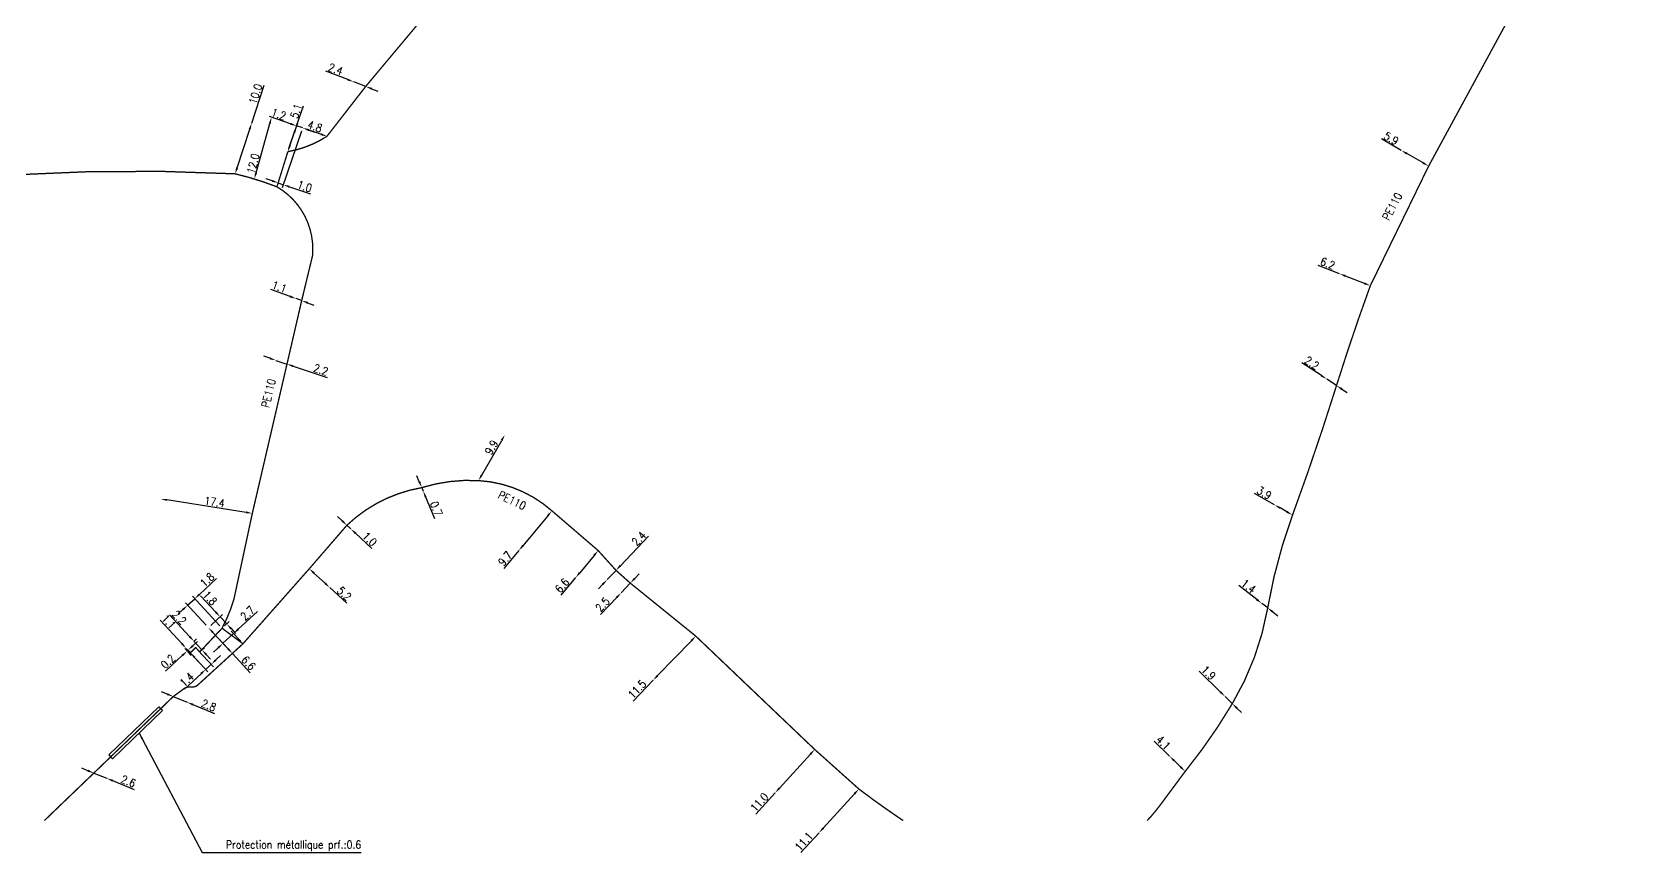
# Model space of a CAD drawing. Header units: millimetres. Extents: x 183244 to 183855, y 152994 to 153304.
# Drawn here: x 183550.5 to 183851.7, y 152994 to 153147.8 of the extents above; entities that cross this region are included whole.
import ezdxf
from ezdxf.enums import TextEntityAlignment as Align

# ---------------------------------------------------------------- set-up
doc = ezdxf.new("R2010")
doc.units = ezdxf.units.MM
doc.header["$PDMODE"] = 34
doc.linetypes.add('L_100_PE', pattern=[14, 10, -1.5, 1, -1.5])
doc.layers.get('0').update_dxf_attribs({"linetype": 'CONTINUOUS'})
doc.layers.get('DEFPOINTS').update_dxf_attribs({"linetype": 'CONTINUOUS'})
for name, color, linetype in [('L_140', 3, 'CONTINUOUS'), ('L_340', 7, 'CONTINUOUS'), ('L_420', 7, 'CONTINUOUS')]:
    doc.layers.add(name, color=color, linetype=linetype)
doc.styles.add('G_ROMANS', font='ROMANS.SHX', dxfattribs={"width": 0.75})
doc.styles.get("Standard").update_dxf_attribs({"font": 'romans.shx', "width": 0.85})
doc.dimstyles.get("Standard").update_dxf_attribs({"dimtxt": 1.5, "dimasz": 1.2, "dimexe": 0.625, "dimexo": 0.625, "dimgap": 0.25, "dimtad": 1, "dimdec": 1, "dimzin": 0, "dimdsep": 46, "dimtxsty": 'Standard', "dimcen": -0.5, "dimadec": 0, "dimazin": 0, "dimtfac": 1, "dimtdec": 1, "dimtmove": 0, "dimatfit": 3, "dimfxl": 1, "dimtolj": 1, "dimtzin": 0, "dimarcsym": 0})

# ---------------------------------------------------------------- blocks, each defined once
blk = doc.blocks.new('L_340_07')
at = {"color": 0, "linetype": 'Continuous', "const_width": 0.25, "flags": 128}
blk.add_lwpolyline([(0, 0), (1.25, 0)], dxfattribs=at)
at = {"color": 0, "linetype": 'Continuous', "flags": 128}
blk.add_lwpolyline([(1.25, -0.5), (1.25, 0.5)], dxfattribs=at)
at = {"color": 0, "linetype": 'Continuous', "style": 'G_ROMANS', "width": 0.75, "flags": 3}
for tag, p in [('DEF_LEG', (0.72, -3.47)), ('DEF_COUP', (0.72, -5.97)), ('DEF_TYPE', (0.72, -8.47))]:
    blk.add_attdef(tag, text='', height=1.2, dxfattribs=at).set_placement(p, align=Align.MIDDLE)
blk = doc.blocks.new('*D29')
at = {"layer": 'DEFPOINTS', "color": 0, "linetype": 'Continuous'}
for p in [(183591.66, 153130.74), (183591.66, 153130.74), (183588.56, 153121.23)]:
    blk.add_point(p, dxfattribs=at)
at = {"layer": 'L_140', "color": 0, "linetype": 'Continuous', "lineweight": -2}
for p, q in [((183591.66, 153130.74), (183593.99, 153137.87)), ((183588.93, 153122.37), (183591.29, 153129.6))]:
    blk.add_line(p, q, dxfattribs=at)
at = {"layer": 'L_140', "color": 0, "linetype": 'Continuous'}
for points in [[(183591.1, 153129.66), (183591.48, 153129.54), (183591.66, 153130.74)], [(183588.74, 153122.44), (183589.12, 153122.31), (183588.56, 153121.23)]]:
    blk.add_solid(points, dxfattribs=at)
at = {"layer": 'L_140', "color": 0, "linetype": 'Continuous', "insert": (183592.39, 153136.19), "char_height": 1.5, "attachment_point": 5, "rotation": 71.9306}
blk.add_mtext('\\A1;10.0', dxfattribs=at)
blk = doc.blocks.new('*D30')
at = {"layer": 'DEFPOINTS', "color": 0, "linetype": 'Continuous'}
for p in [(183595.38, 153131.82), (183595.38, 153131.82), (183592.16, 153120.26)]:
    blk.add_point(p, dxfattribs=at)
at = {"layer": 'L_140', "color": 0, "linetype": 'Continuous', "lineweight": -2}
blk.add_line((183592.48, 153121.42), (183595.06, 153130.66), dxfattribs=at)
at = {"layer": 'L_140', "color": 0, "linetype": 'Continuous'}
for points in [[(183594.86, 153130.72), (183595.25, 153130.61), (183595.38, 153131.82)], [(183592.29, 153121.47), (183592.67, 153121.36), (183592.16, 153120.26)]]:
    blk.add_solid(points, dxfattribs=at)
at = {"layer": 'L_140', "color": 0, "linetype": 'Continuous', "insert": (183591.93, 153123.15), "char_height": 1.5, "attachment_point": 5, "rotation": 74.4414}
blk.add_mtext('\\A1;12.0', dxfattribs=at)
blk = doc.blocks.new('*D31')
at = {"layer": 'DEFPOINTS', "color": 0, "linetype": 'Continuous'}
for p in [(183601.23, 153129.82), (183601.23, 153129.82), (183598.44, 153125.38)]:
    blk.add_point(p, dxfattribs=at)
at = {"layer": 'L_140', "color": 0, "linetype": 'Continuous', "lineweight": -2}
for p, q in [((183598.96, 153130.6), (183594.99, 153131.95)), ((183598.64, 153125.97), (183600.29, 153130.8)), ((183601.43, 153130.41), (183601.43, 153130.41)), ((183601.23, 153129.82), (183600.09, 153130.21)), ((183602.36, 153129.43), (183603.5, 153129.04))]:
    blk.add_line(p, q, dxfattribs=at)
at = {"layer": 'L_140', "color": 0, "linetype": 'Continuous'}
for points in [[(183599.02, 153130.78), (183598.89, 153130.41), (183600.09, 153130.21)], [(183602.43, 153129.62), (183602.3, 153129.24), (183601.23, 153129.82)]]:
    blk.add_solid(points, dxfattribs=at)
at = {"layer": 'L_140', "color": 0, "linetype": 'Continuous', "insert": (183596.73, 153132.41), "char_height": 1.5, "attachment_point": 5, "rotation": 341.1047}
blk.add_mtext('\\A1;1.2', dxfattribs=at)
blk = doc.blocks.new('*D32')
at = {"layer": 'DEFPOINTS', "color": 0, "linetype": 'Continuous'}
for p in [(183600.09, 153130.21), (183600.09, 153130.21), (183598.44, 153125.38)]:
    blk.add_point(p, dxfattribs=at)
at = {"layer": 'L_140', "color": 0, "linetype": 'Continuous', "lineweight": -2}
for p, q in [((183600.09, 153130.21), (183601.39, 153134)), ((183598.83, 153126.52), (183599.7, 153129.07))]:
    blk.add_line(p, q, dxfattribs=at)
at = {"layer": 'L_140', "color": 0, "linetype": 'Continuous'}
for points in [[(183599.51, 153129.14), (183599.89, 153129.01), (183600.09, 153130.21)], [(183598.64, 153126.58), (183599.02, 153126.45), (183598.44, 153125.38)]]:
    blk.add_solid(points, dxfattribs=at)
at = {"layer": 'L_140', "color": 0, "linetype": 'Continuous', "insert": (183599.99, 153132.99), "char_height": 1.5, "attachment_point": 5, "rotation": 71.1047}
blk.add_mtext('\\A1;5.1', dxfattribs=at)
blk = doc.blocks.new('*D33')
at = {"layer": 'DEFPOINTS', "color": 0, "linetype": 'Continuous'}
for p in [(183601.23, 153129.82), (183596.39, 153118.79), (183597.59, 153119.19)]:
    blk.add_point(p, dxfattribs=at)
at = {"layer": 'L_140', "color": 0, "linetype": 'Continuous', "lineweight": -2}
for p, q in [((183601.02, 153129.23), (183597.39, 153118.6)), ((183595.51, 153119.91), (183594.37, 153120.29)), ((183596.6, 153119.38), (183596.84, 153120.11)), ((183596.64, 153119.52), (183597.59, 153119.19)), ((183598.73, 153118.8), (183602.69, 153117.45))]:
    blk.add_line(p, q, dxfattribs=at)
at = {"layer": 'L_140', "color": 0, "linetype": 'Continuous'}
for points in [[(183595.57, 153120.09), (183595.44, 153119.72), (183596.64, 153119.52)], [(183598.79, 153118.99), (183598.66, 153118.61), (183597.59, 153119.19)]]:
    blk.add_solid(points, dxfattribs=at)
at = {"layer": 'L_140', "color": 0, "linetype": 'Continuous', "insert": (183601.6, 153118.88), "char_height": 1.5, "attachment_point": 5, "rotation": 341.1047}
blk.add_mtext('\\A1;1.0', dxfattribs=at)
blk = doc.blocks.new('*D34')
at = {"layer": 'DEFPOINTS', "color": 0, "linetype": 'Continuous'}
for p in [(183601.23, 153129.82), (183601.23, 153129.82), (183605.77, 153128.26)]:
    blk.add_point(p, dxfattribs=at)
at = {"layer": 'L_140', "color": 0, "linetype": 'Continuous', "lineweight": -2}
for p, q in [((183601.43, 153130.41), (183601.43, 153130.41)), ((183604.63, 153128.65), (183602.36, 153129.43)), ((183605.97, 153128.86), (183605.97, 153128.86))]:
    blk.add_line(p, q, dxfattribs=at)
at = {"layer": 'L_140', "color": 0, "linetype": 'Continuous'}
for points in [[(183602.43, 153129.62), (183602.3, 153129.24), (183601.23, 153129.82)], [(183604.7, 153128.84), (183604.57, 153128.46), (183605.77, 153128.26)]]:
    blk.add_solid(points, dxfattribs=at)
at = {"layer": 'L_140', "color": 0, "linetype": 'Continuous', "insert": (183603.5, 153130.1), "char_height": 1.5, "attachment_point": 5, "rotation": 341.1047}
blk.add_mtext('\\A1;4.8', dxfattribs=at)
blk = doc.blocks.new('*D35')
at = {"layer": 'DEFPOINTS', "color": 0, "linetype": 'Continuous'}
for p in [(183610.79, 153138.46), (183610.79, 153138.46), (183613.03, 153137.6)]:
    blk.add_point(p, dxfattribs=at)
at = {"layer": 'L_140', "color": 0, "linetype": 'Continuous', "lineweight": -2}
for p, q in [((183609.67, 153138.89), (183605.53, 153140.47)), ((183613.03, 153137.6), (183610.79, 153138.46)), ((183614.15, 153137.18), (183615.28, 153136.75))]:
    blk.add_line(p, q, dxfattribs=at)
at = {"layer": 'L_140', "color": 0, "linetype": 'Continuous'}
for points in [[(183609.74, 153139.07), (183609.6, 153138.7), (183610.79, 153138.46)], [(183614.23, 153137.36), (183614.08, 153136.99), (183613.03, 153137.6)]]:
    blk.add_solid(points, dxfattribs=at)
at = {"layer": 'L_140', "color": 0, "linetype": 'Continuous', "insert": (183607.39, 153140.83), "char_height": 1.5, "attachment_point": 5, "rotation": 339.1263}
blk.add_mtext('\\A1;2.4', dxfattribs=at)
blk = doc.blocks.new('*D77')
at = {"layer": 'DEFPOINTS', "color": 0, "linetype": 'Continuous'}
for p in [(183807.15, 153125.61), (183807.15, 153125.61), (183812.27, 153122.68)]:
    blk.add_point(p, dxfattribs=at)
at = {"layer": 'L_140', "color": 0, "linetype": 'Continuous', "lineweight": -2}
for p, q in [((183807.15, 153125.61), (183803.41, 153127.76)), ((183811.23, 153123.28), (183808.19, 153125.02))]:
    blk.add_line(p, q, dxfattribs=at)
at = {"layer": 'L_140', "color": 0, "linetype": 'Continuous'}
for points in [[(183808.29, 153125.19), (183808.09, 153124.84), (183807.15, 153125.61)], [(183811.33, 153123.45), (183811.13, 153123.1), (183812.27, 153122.68)]]:
    blk.add_solid(points, dxfattribs=at)
at = {"layer": 'L_140', "color": 0, "linetype": 'Continuous', "insert": (183805.25, 153127.85), "char_height": 1.5, "attachment_point": 5, "rotation": 330.1982}
blk.add_mtext('\\A1;5.9', dxfattribs=at)
blk = doc.blocks.new('*D78')
at = {"layer": 'DEFPOINTS', "color": 0, "linetype": 'Continuous'}
for p in [(183795.56, 153102.51), (183795.56, 153102.51), (183801.34, 153100.26)]:
    blk.add_point(p, dxfattribs=at)
at = {"layer": 'L_140', "color": 0, "linetype": 'Continuous', "lineweight": -2}
for p, q in [((183795.56, 153102.51), (183791.54, 153104.07)), ((183800.22, 153100.7), (183796.68, 153102.07))]:
    blk.add_line(p, q, dxfattribs=at)
at = {"layer": 'L_140', "color": 0, "linetype": 'Continuous'}
for points in [[(183796.75, 153102.26), (183796.6, 153101.89), (183795.56, 153102.51)], [(183800.29, 153100.88), (183800.15, 153100.51), (183801.34, 153100.26)]]:
    blk.add_solid(points, dxfattribs=at)
at = {"layer": 'L_140', "color": 0, "linetype": 'Continuous', "insert": (183793.35, 153104.44), "char_height": 1.5, "attachment_point": 5, "rotation": 338.785}
blk.add_mtext('\\A1;6.2', dxfattribs=at)
blk = doc.blocks.new('*D79')
at = {"layer": 'DEFPOINTS', "color": 0, "linetype": 'Continuous'}
for p in [(183793.16, 153082.75), (183793.16, 153082.75), (183795, 153081.54)]:
    blk.add_point(p, dxfattribs=at)
at = {"layer": 'L_140', "color": 0, "linetype": 'Continuous', "lineweight": -2}
for p, q in [((183792.16, 153083.41), (183788.51, 153085.81)), ((183795, 153081.54), (183793.16, 153082.75)), ((183796, 153080.88), (183797, 153080.22))]:
    blk.add_line(p, q, dxfattribs=at)
at = {"layer": 'L_140', "color": 0, "linetype": 'Continuous'}
for points in [[(183792.27, 153083.57), (183792.05, 153083.24), (183793.16, 153082.75)], [(183796.11, 153081.05), (183795.89, 153080.71), (183795, 153081.54)]]:
    blk.add_solid(points, dxfattribs=at)
at = {"layer": 'L_140', "color": 0, "linetype": 'Continuous', "insert": (183790.38, 153085.77), "char_height": 1.5, "attachment_point": 5, "rotation": 326.6447}
blk.add_mtext('\\A1;2.2', dxfattribs=at)
blk = doc.blocks.new('*D80')
at = {"layer": 'DEFPOINTS', "color": 0, "linetype": 'Continuous'}
for p in [(183783.36, 153059.19), (183783.36, 153059.19), (183786.76, 153057.28)]:
    blk.add_point(p, dxfattribs=at)
at = {"layer": 'L_140', "color": 0, "linetype": 'Continuous', "lineweight": -2}
for p, q in [((183783.36, 153059.19), (183779.61, 153061.31)), ((183785.71, 153057.87), (183784.41, 153058.6))]:
    blk.add_line(p, q, dxfattribs=at)
at = {"layer": 'L_140', "color": 0, "linetype": 'Continuous'}
for points in [[(183784.5, 153058.78), (183784.31, 153058.43), (183783.36, 153059.19)], [(183785.81, 153058.04), (183785.61, 153057.69), (183786.76, 153057.28)]]:
    blk.add_solid(points, dxfattribs=at)
at = {"layer": 'L_140', "color": 0, "linetype": 'Continuous', "insert": (183781.45, 153061.42), "char_height": 1.5, "attachment_point": 5, "rotation": 330.5675}
blk.add_mtext('\\A1;3.9', dxfattribs=at)
blk = doc.blocks.new('*D81')
at = {"layer": 'DEFPOINTS', "color": 0, "linetype": 'Continuous'}
for p in [(183780.99, 153040.72), (183780.99, 153040.72), (183782.1, 153039.86)]:
    blk.add_point(p, dxfattribs=at)
at = {"layer": 'L_140', "color": 0, "linetype": 'Continuous', "lineweight": -2}
for p, q in [((183780.04, 153041.46), (183776.69, 153044.07)), ((183782.1, 153039.86), (183780.99, 153040.72)), ((183781.38, 153041.22), (183781.38, 153041.22)), ((183782.48, 153040.36), (183782.48, 153040.36)), ((183783.04, 153039.13), (183783.99, 153038.39))]:
    blk.add_line(p, q, dxfattribs=at)
at = {"layer": 'L_140', "color": 0, "linetype": 'Continuous'}
for points in [[(183780.17, 153041.62), (183779.92, 153041.3), (183780.99, 153040.72)], [(183783.17, 153039.29), (183782.92, 153038.97), (183782.1, 153039.86)]]:
    blk.add_solid(points, dxfattribs=at)
at = {"layer": 'L_140', "color": 0, "linetype": 'Continuous', "insert": (183778.51, 153043.93), "char_height": 1.5, "attachment_point": 5, "rotation": 322.0955}
blk.add_mtext('\\A1;1.4', dxfattribs=at)
blk = doc.blocks.new('*D82')
at = {"layer": 'DEFPOINTS', "color": 0, "linetype": 'Continuous'}
for p in [(183774.12, 153023.26), (183774.12, 153023.26), (183775.47, 153021.93)]:
    blk.add_point(p, dxfattribs=at)
at = {"layer": 'L_140', "color": 0, "linetype": 'Continuous', "lineweight": -2}
for p, q in [((183773.26, 153024.1), (183769.26, 153028.01)), ((183775.47, 153021.93), (183774.12, 153023.26)), ((183776.33, 153021.09), (183777.19, 153020.25))]:
    blk.add_line(p, q, dxfattribs=at)
at = {"layer": 'L_140', "color": 0, "linetype": 'Continuous'}
for points in [[(183773.4, 153024.24), (183773.12, 153023.95), (183774.12, 153023.26)], [(183776.47, 153021.23), (183776.19, 153020.94), (183775.47, 153021.93)]]:
    blk.add_solid(points, dxfattribs=at)
at = {"layer": 'L_140', "color": 0, "linetype": 'Continuous', "insert": (183771.01, 153027.7), "char_height": 1.5, "attachment_point": 5, "rotation": 315.5876}
blk.add_mtext('\\A1;1.9', dxfattribs=at)
blk = doc.blocks.new('*D83')
at = {"layer": 'DEFPOINTS', "color": 0, "linetype": 'Continuous'}
for p in [(183763.7, 153012.09), (183763.7, 153012.09), (183766.63, 153009.22)]:
    blk.add_point(p, dxfattribs=at)
at = {"layer": 'L_140', "color": 0, "linetype": 'Continuous', "lineweight": -2}
for p, q in [((183763.7, 153012.09), (183760.84, 153014.89)), ((183765.77, 153010.06), (183764.56, 153011.25))]:
    blk.add_line(p, q, dxfattribs=at)
at = {"layer": 'L_140', "color": 0, "linetype": 'Continuous'}
for points in [[(183764.7, 153011.39), (183764.42, 153011.11), (183763.7, 153012.09)], [(183765.91, 153010.2), (183765.63, 153009.92), (183766.63, 153009.22)]]:
    blk.add_solid(points, dxfattribs=at)
at = {"layer": 'L_140', "color": 0, "linetype": 'Continuous', "insert": (183762.54, 153014.62), "char_height": 1.5, "attachment_point": 5, "rotation": 315.6109}
blk.add_mtext('\\A1;4.1', dxfattribs=at)
blk = doc.blocks.new('*D90')
at = {"layer": 'DEFPOINTS', "color": 0, "linetype": 'Continuous'}
for p in [(183562.07, 153008.91), (183564.48, 153007.94), (183564.48, 153007.94)]:
    blk.add_point(p, dxfattribs=at)
at = {"layer": 'L_140', "color": 0, "linetype": 'Continuous', "lineweight": -2}
for p, q in [((183560.96, 153009.36), (183559.84, 153009.81)), ((183562.07, 153008.91), (183564.48, 153007.94)), ((183565.59, 153007.49), (183569.65, 153005.86))]:
    blk.add_line(p, q, dxfattribs=at)
at = {"layer": 'L_140', "color": 0, "linetype": 'Continuous'}
for points in [[(183561.03, 153009.55), (183560.88, 153009.17), (183562.07, 153008.91)], [(183565.67, 153007.68), (183565.52, 153007.31), (183564.48, 153007.94)]]:
    blk.add_solid(points, dxfattribs=at)
at = {"layer": 'L_140', "color": 0, "linetype": 'Continuous', "insert": (183568.55, 153007.38), "char_height": 1.5, "attachment_point": 5, "rotation": 338.0424}
blk.add_mtext('\\A1;2.6', dxfattribs=at)
blk = doc.blocks.new('*D91')
at = {"layer": 'DEFPOINTS', "color": 0, "linetype": 'Continuous'}
for p in [(183576.96, 153023.25), (183579.55, 153022.19), (183579.55, 153022.19)]:
    blk.add_point(p, dxfattribs=at)
at = {"layer": 'L_140', "color": 0, "linetype": 'Continuous', "lineweight": -2}
for p, q in [((183575.85, 153023.71), (183574.74, 153024.16)), ((183576.96, 153023.25), (183579.55, 153022.19)), ((183580.66, 153021.74), (183584.71, 153020.08))]:
    blk.add_line(p, q, dxfattribs=at)
at = {"layer": 'L_140', "color": 0, "linetype": 'Continuous'}
for points in [[(183575.92, 153023.89), (183575.77, 153023.52), (183576.96, 153023.25)], [(183580.74, 153021.92), (183580.58, 153021.55), (183579.55, 153022.19)]]:
    blk.add_solid(points, dxfattribs=at)
at = {"layer": 'L_140', "color": 0, "linetype": 'Continuous', "insert": (183583.62, 153021.61), "char_height": 1.5, "attachment_point": 5, "rotation": 337.7417}
blk.add_mtext('\\A1;2.8', dxfattribs=at)
blk = doc.blocks.new('*D92')
at = {"layer": 'DEFPOINTS', "color": 0, "linetype": 'Continuous'}
for p in [(183579.39, 153032.29), (183579.72, 153031.93), (183580, 153031.34)]:
    blk.add_point(p, dxfattribs=at)
at = {"layer": 'L_340', "color": 0, "linetype": 'Continuous', "lineweight": -2}
for p, q in [((183578.7, 153030.98), (183575.49, 153028.01)), ((183579.57, 153031.8), (183579.15, 153032.25)), ((183579.72, 153031.93), (183579.58, 153031.8)), ((183579.82, 153031.83), (183580.15, 153031.47)), ((183580.6, 153032.75), (183581.48, 153033.56))]:
    blk.add_line(p, q, dxfattribs=at)
at = {"layer": 'L_340', "color": 0, "linetype": 'Continuous'}
for points in [[(183578.56, 153031.13), (183578.83, 153030.83), (183579.58, 153031.8)], [(183580.47, 153032.89), (183580.74, 153032.6), (183579.72, 153031.93)]]:
    blk.add_solid(points, dxfattribs=at)
at = {"layer": 'L_340', "color": 0, "linetype": 'Continuous', "insert": (183575.97, 153029.82), "char_height": 1.5, "attachment_point": 5, "rotation": 42.8347}
blk.add_mtext('\\A1;0.2', dxfattribs=at)
blk = doc.blocks.new('*D93')
at = {"layer": 'DEFPOINTS', "color": 0, "linetype": 'Continuous'}
for p in [(183579.39, 153032.29), (183579.39, 153032.29), (183579.68, 153031.05)]:
    blk.add_point(p, dxfattribs=at)
at = {"layer": 'L_340', "color": 0, "linetype": 'Continuous', "lineweight": -2}
for p, q in [((183578.58, 153033.17), (183574.49, 153037.58)), ((183580.14, 153031.48), (183579.39, 153032.29)), ((183580.14, 153031.48), (183580.6, 153031.9)), ((183580.96, 153030.6), (183581.77, 153029.72))]:
    blk.add_line(p, q, dxfattribs=at)
at = {"layer": 'L_340', "color": 0, "linetype": 'Continuous'}
for points in [[(183578.72, 153033.3), (183578.43, 153033.03), (183579.39, 153032.29)], [(183581.1, 153030.74), (183580.81, 153030.46), (183580.14, 153031.48)]]:
    blk.add_solid(points, dxfattribs=at)
at = {"layer": 'L_340', "color": 0, "linetype": 'Continuous', "insert": (183576.11, 153037.29), "char_height": 1.5, "attachment_point": 5, "rotation": 312.8347}
blk.add_mtext('\\A1;1.1', dxfattribs=at)
blk = doc.blocks.new('*D94')
at = {"layer": 'DEFPOINTS', "color": 0, "linetype": 'Continuous'}
for p in [(183579.39, 153032.29), (183581.17, 153032.43), (183583.05, 153028.35)]:
    blk.add_point(p, dxfattribs=at)
at = {"layer": 'L_140', "color": 0, "linetype": 'Continuous', "lineweight": -2}
for p, q in [((183579.82, 153031.83), (183583.47, 153027.89)), ((183581.59, 153031.97), (183584.5, 153028.84)), ((183584.95, 153030.11), (183585.83, 153030.93)), ((183584.07, 153029.3), (183583.05, 153028.35)), ((183582.17, 153027.53), (183579.05, 153024.64))]:
    blk.add_line(p, q, dxfattribs=at)
at = {"layer": 'L_140', "color": 0, "linetype": 'Continuous'}
for points in [[(183582.03, 153027.68), (183582.3, 153027.38), (183583.05, 153028.35)], [(183584.82, 153030.26), (183585.09, 153029.97), (183584.07, 153029.3)]]:
    blk.add_solid(points, dxfattribs=at)
at = {"layer": 'L_140', "color": 0, "linetype": 'Continuous', "insert": (183579.49, 153026.41), "char_height": 1.5, "attachment_point": 5, "rotation": 42.8347}
blk.add_mtext('\\A1;1.4', dxfattribs=at)
blk = doc.blocks.new('*D95')
at = {"layer": 'DEFPOINTS', "color": 0, "linetype": 'Continuous'}
for p in [(183580.42, 153033.24), (183580.84, 153033.62), (183581.92, 153031.62)]:
    blk.add_point(p, dxfattribs=at)
at = {"layer": 'L_140', "color": 0, "linetype": 'Continuous', "lineweight": -2}
for p, q in [((183580.02, 153034.5), (183576.28, 153038.54)), ((183580.88, 153033.66), (183581.29, 153034.05)), ((183582.33, 153032.01), (183580.84, 153033.62)), ((183582.37, 153032.05), (183582.79, 153032.43)), ((183583.15, 153031.13), (183583.96, 153030.25))]:
    blk.add_line(p, q, dxfattribs=at)
at = {"layer": 'L_140', "color": 0, "linetype": 'Continuous'}
for points in [[(183580.17, 153034.64), (183579.87, 153034.37), (183580.84, 153033.62)], [(183583.29, 153031.27), (183583, 153030.99), (183582.33, 153032.01)]]:
    blk.add_solid(points, dxfattribs=at)
at = {"layer": 'L_140', "color": 0, "linetype": 'Continuous', "insert": (183578.09, 153038.06), "char_height": 1.5, "attachment_point": 5, "rotation": 312.8347}
blk.add_mtext('\\A1;2.2', dxfattribs=at)
blk = doc.blocks.new('*D96')
at = {"layer": 'DEFPOINTS', "color": 0, "linetype": 'Continuous'}
for p in [(183583.57, 153036.16), (183583.57, 153036.16), (183588.05, 153031.32)]:
    blk.add_point(p, dxfattribs=at)
at = {"layer": 'L_140', "color": 0, "linetype": 'Continuous', "lineweight": -2}
for p, q in [((183584.38, 153035.28), (183587.24, 153032.2)), ((183588.05, 153031.32), (183591.4, 153027.71))]:
    blk.add_line(p, q, dxfattribs=at)
at = {"layer": 'L_140', "color": 0, "linetype": 'Continuous'}
for points in [[(183584.53, 153035.41), (183584.24, 153035.14), (183583.57, 153036.16)], [(183587.39, 153032.33), (183587.09, 153032.06), (183588.05, 153031.32)]]:
    blk.add_solid(points, dxfattribs=at)
at = {"layer": 'L_140', "color": 0, "linetype": 'Continuous', "insert": (183591.07, 153029.53), "char_height": 1.5, "attachment_point": 5, "rotation": 312.8343}
blk.add_mtext('\\A1;6.6', dxfattribs=at)
blk = doc.blocks.new('*D97')
at = {"layer": 'DEFPOINTS', "color": 0, "linetype": 'Continuous'}
for p in [(183579.66, 153040.37), (183583.57, 153036.16), (183586.11, 153036.06)]:
    blk.add_point(p, dxfattribs=at)
at = {"layer": 'L_140', "color": 0, "linetype": 'Continuous', "lineweight": -2}
for p, q in [((183581.86, 153042.41), (183585.08, 153045.39)), ((183583.14, 153036.61), (183579.24, 153040.83)), ((183579.66, 153040.37), (183580.98, 153041.59)), ((183585.69, 153036.52), (183580.56, 153042.05)), ((183578.78, 153039.55), (183577.9, 153038.74))]:
    blk.add_line(p, q, dxfattribs=at)
at = {"layer": 'L_140', "color": 0, "linetype": 'Continuous'}
for points in [[(183578.65, 153039.7), (183578.92, 153039.41), (183579.66, 153040.37)], [(183581.73, 153042.55), (183582, 153042.26), (183580.98, 153041.59)]]:
    blk.add_solid(points, dxfattribs=at)
at = {"layer": 'L_140', "color": 0, "linetype": 'Continuous', "insert": (183583.3, 153045.11), "char_height": 1.5, "attachment_point": 5, "rotation": 42.8347}
blk.add_mtext('\\A1;1.8', dxfattribs=at)
blk = doc.blocks.new('*D98')
at = {"layer": 'DEFPOINTS', "color": 0, "linetype": 'Continuous'}
for p in [(183585.76, 153038.18), (183583.57, 153036.16), (183586.11, 153036.06)]:
    blk.add_point(p, dxfattribs=at)
at = {"layer": 'L_140', "color": 0, "linetype": 'Continuous', "lineweight": -2}
for p, q in [((183584.94, 153039.06), (183582.09, 153042.14)), ((183584.03, 153036.58), (183586.21, 153038.61)), ((183586.98, 153036.86), (183585.76, 153038.18)), ((183586.57, 153036.49), (183587.44, 153037.29)), ((183587.8, 153035.98), (183588.61, 153035.1))]:
    blk.add_line(p, q, dxfattribs=at)
at = {"layer": 'L_140', "color": 0, "linetype": 'Continuous'}
for points in [[(183585.09, 153039.2), (183584.79, 153038.93), (183585.76, 153038.18)], [(183587.94, 153036.12), (183587.65, 153035.85), (183586.98, 153036.86)]]:
    blk.add_solid(points, dxfattribs=at)
at = {"layer": 'L_140', "color": 0, "linetype": 'Continuous', "insert": (183583.84, 153041.72), "char_height": 1.5, "attachment_point": 5, "rotation": 312.8343}
blk.add_mtext('\\A1;1.8', dxfattribs=at)
blk = doc.blocks.new('*D99')
at = {"layer": 'DEFPOINTS', "color": 0, "linetype": 'Continuous'}
for p in [(183583.57, 153036.16), (183586.28, 153033.23), (183590.03, 153033.15)]:
    blk.add_point(p, dxfattribs=at)
at = {"layer": 'L_140', "color": 0, "linetype": 'Continuous', "lineweight": -2}
for p, q in [((183589.14, 153035.88), (183592.73, 153039.21)), ((183583.99, 153035.7), (183586.71, 153032.77)), ((183586.28, 153033.23), (183588.26, 153035.06)), ((183589.61, 153033.61), (183587.84, 153035.52)), ((183585.4, 153032.41), (183584.52, 153031.6))]:
    blk.add_line(p, q, dxfattribs=at)
at = {"layer": 'L_140', "color": 0, "linetype": 'Continuous'}
for points in [[(183589.01, 153036.03), (183589.28, 153035.73), (183588.26, 153035.06)], [(183585.27, 153032.56), (183585.54, 153032.27), (183586.28, 153033.23)]]:
    blk.add_solid(points, dxfattribs=at)
at = {"layer": 'L_140', "color": 0, "linetype": 'Continuous', "insert": (183590.89, 153038.86), "char_height": 1.5, "attachment_point": 5, "rotation": 42.8347}
blk.add_mtext('\\A1;2.7', dxfattribs=at)
blk = doc.blocks.new('*D100')
at = {"layer": 'DEFPOINTS', "color": 0, "linetype": 'Continuous'}
for p in [(183574.6, 153060.29), (183574.6, 153060.29), (183591.78, 153057.58)]:
    blk.add_point(p, dxfattribs=at)
at = {"layer": 'L_140', "color": 0, "linetype": 'Continuous', "lineweight": -2}
blk.add_line((183590.6, 153057.76), (183575.78, 153060.1), dxfattribs=at)
at = {"layer": 'L_140', "color": 0, "linetype": 'Continuous'}
for points in [[(183575.81, 153060.3), (183575.75, 153059.9), (183574.6, 153060.29)], [(183590.63, 153057.96), (183590.57, 153057.57), (183591.78, 153057.58)]]:
    blk.add_solid(points, dxfattribs=at)
at = {"layer": 'L_140', "color": 0, "linetype": 'Continuous', "insert": (183584.71, 153059.71), "char_height": 1.5, "attachment_point": 5, "rotation": 351.0303}
blk.add_mtext('\\A1;17.4', dxfattribs=at)
blk = doc.blocks.new('*D101')
at = {"layer": 'DEFPOINTS', "color": 0, "linetype": 'Continuous'}
for p in [(183599.99, 153097.83), (183599.99, 153097.83), (183601.03, 153097.46)]:
    blk.add_point(p, dxfattribs=at)
at = {"layer": 'L_140', "color": 0, "linetype": 'Continuous', "lineweight": -2}
for p, q in [((183598.86, 153098.24), (183595.27, 153099.54)), ((183601.03, 153097.46), (183599.99, 153097.83)), ((183602.15, 153097.05), (183603.28, 153096.64))]:
    blk.add_line(p, q, dxfattribs=at)
at = {"layer": 'L_140', "color": 0, "linetype": 'Continuous'}
for points in [[(183598.93, 153098.43), (183598.79, 153098.05), (183599.99, 153097.83)], [(183602.22, 153097.24), (183602.09, 153096.86), (183601.03, 153097.46)]]:
    blk.add_solid(points, dxfattribs=at)
at = {"layer": 'L_140', "color": 0, "linetype": 'Continuous', "insert": (183596.84, 153100.04), "char_height": 1.5, "attachment_point": 5, "rotation": 340.1057}
blk.add_mtext('\\A1;1.1', dxfattribs=at)
blk = doc.blocks.new('*D102')
at = {"layer": 'DEFPOINTS', "color": 0, "linetype": 'Continuous'}
for p in [(183602.46, 153047.21), (183606.29, 153043.69), (183606.29, 153043.69)]:
    blk.add_point(p, dxfattribs=at)
at = {"layer": 'L_140', "color": 0, "linetype": 'Continuous', "lineweight": -2}
for p, q in [((183603.34, 153046.4), (183605.41, 153044.5)), ((183606.29, 153043.69), (183609.51, 153040.74))]:
    blk.add_line(p, q, dxfattribs=at)
at = {"layer": 'L_140', "color": 0, "linetype": 'Continuous'}
for points in [[(183603.48, 153046.55), (183603.21, 153046.25), (183602.46, 153047.21)], [(183605.54, 153044.65), (183605.27, 153044.36), (183606.29, 153043.69)]]:
    blk.add_solid(points, dxfattribs=at)
at = {"layer": 'L_140', "color": 0, "linetype": 'Continuous', "insert": (183609.02, 153042.55), "char_height": 1.5, "attachment_point": 5, "rotation": 317.4454}
blk.add_mtext('\\A1;5.2', dxfattribs=at)
blk = doc.blocks.new('*D103')
at = {"layer": 'DEFPOINTS', "color": 0, "linetype": 'Continuous'}
for p in [(183609.51, 153055.36), (183610.24, 153054.68), (183610.24, 153054.68)]:
    blk.add_point(p, dxfattribs=at)
at = {"layer": 'L_140', "color": 0, "linetype": 'Continuous', "lineweight": -2}
for p, q in [((183608.63, 153056.18), (183607.75, 153057)), ((183609.51, 153055.36), (183610.24, 153054.68)), ((183611.12, 153053.86), (183614.19, 153051.01))]:
    blk.add_line(p, q, dxfattribs=at)
at = {"layer": 'L_140', "color": 0, "linetype": 'Continuous'}
for points in [[(183608.77, 153056.32), (183608.5, 153056.03), (183609.51, 153055.36)], [(183611.26, 153054.01), (183610.98, 153053.72), (183610.24, 153054.68)]]:
    blk.add_solid(points, dxfattribs=at)
at = {"layer": 'L_140', "color": 0, "linetype": 'Continuous', "insert": (183613.77, 153052.76), "char_height": 1.5, "attachment_point": 5, "rotation": 317.0484}
blk.add_mtext('\\A1;1.0', dxfattribs=at)
blk = doc.blocks.new('*D104')
at = {"layer": 'DEFPOINTS', "color": 0, "linetype": 'Continuous'}
for p in [(183623.54, 153062.41), (183623.81, 153061.77), (183623.81, 153061.77)]:
    blk.add_point(p, dxfattribs=at)
at = {"layer": 'L_140', "color": 0, "linetype": 'Continuous', "lineweight": -2}
for p, q in [((183623.08, 153063.52), (183622.62, 153064.63)), ((183623.54, 153062.41), (183623.81, 153061.77)), ((183624.27, 153060.66), (183625.94, 153056.62))]:
    blk.add_line(p, q, dxfattribs=at)
at = {"layer": 'L_140', "color": 0, "linetype": 'Continuous'}
for points in [[(183623.27, 153063.6), (183622.9, 153063.45), (183623.54, 153062.41)], [(183624.45, 153060.74), (183624.08, 153060.58), (183623.81, 153061.77)]]:
    blk.add_solid(points, dxfattribs=at)
at = {"layer": 'L_140', "color": 0, "linetype": 'Continuous', "insert": (183626.26, 153058.47), "char_height": 1.5, "attachment_point": 5, "rotation": 292.5235}
blk.add_mtext('\\A1;0.7', dxfattribs=at)
blk = doc.blocks.new('*D105')
at = {"layer": 'DEFPOINTS', "color": 0, "linetype": 'Continuous'}
for p in [(183639.12, 153072.31), (183639.12, 153072.31), (183634.18, 153063.73)]:
    blk.add_point(p, dxfattribs=at)
at = {"layer": 'L_140', "color": 0, "linetype": 'Continuous', "lineweight": -2}
blk.add_line((183634.78, 153064.77), (183638.52, 153071.27), dxfattribs=at)
at = {"layer": 'L_140', "color": 0, "linetype": 'Continuous'}
for points in [[(183638.34, 153071.37), (183638.69, 153071.17), (183639.12, 153072.31)], [(183634.6, 153064.87), (183634.95, 153064.67), (183634.18, 153063.73)]]:
    blk.add_solid(points, dxfattribs=at)
at = {"layer": 'L_140', "color": 0, "linetype": 'Continuous', "insert": (183636.61, 153069.96), "char_height": 1.5, "attachment_point": 5, "rotation": 60.0714}
blk.add_mtext('\\A1;9.9', dxfattribs=at)
blk = doc.blocks.new('*D106')
at = {"layer": 'DEFPOINTS', "color": 0, "linetype": 'Continuous'}
for p in [(183647.93, 153058.07), (183641.73, 153050.61), (183641.73, 153050.61)]:
    blk.add_point(p, dxfattribs=at)
at = {"layer": 'L_140', "color": 0, "linetype": 'Continuous', "lineweight": -2}
for p, q in [((183647.16, 153057.15), (183642.49, 153051.53)), ((183641.73, 153050.61), (183638.93, 153047.25))]:
    blk.add_line(p, q, dxfattribs=at)
at = {"layer": 'L_140', "color": 0, "linetype": 'Continuous'}
for points in [[(183647.01, 153057.27), (183647.31, 153057.02), (183647.93, 153058.07)], [(183642.34, 153051.66), (183642.65, 153051.41), (183641.73, 153050.61)]]:
    blk.add_solid(points, dxfattribs=at)
at = {"layer": 'L_140', "color": 0, "linetype": 'Continuous', "insert": (183639.18, 153049.11), "char_height": 1.5, "attachment_point": 5, "rotation": 50.2536}
blk.add_mtext('\\A1;9.7', dxfattribs=at)
blk = doc.blocks.new('*D107')
at = {"layer": 'DEFPOINTS', "color": 0, "linetype": 'Continuous'}
for p in [(183656.6, 153050.62), (183652.38, 153045.55), (183652.38, 153045.55)]:
    blk.add_point(p, dxfattribs=at)
at = {"layer": 'L_140', "color": 0, "linetype": 'Continuous', "lineweight": -2}
for p, q in [((183655.84, 153049.7), (183653.15, 153046.47)), ((183652.38, 153045.55), (183649.63, 153042.23))]:
    blk.add_line(p, q, dxfattribs=at)
at = {"layer": 'L_140', "color": 0, "linetype": 'Continuous'}
for points in [[(183655.68, 153049.83), (183655.99, 153049.57), (183656.6, 153050.62)], [(183653, 153046.6), (183653.3, 153046.34), (183652.38, 153045.55)]]:
    blk.add_solid(points, dxfattribs=at)
at = {"layer": 'L_140', "color": 0, "linetype": 'Continuous', "insert": (183649.85, 153044.07), "char_height": 1.5, "attachment_point": 5, "rotation": 50.2529}
blk.add_mtext('\\A1;6.6', dxfattribs=at)
blk = doc.blocks.new('*D108')
at = {"layer": 'DEFPOINTS', "color": 0, "linetype": 'Continuous'}
for p in [(183659.95, 153046.91), (183658.3, 153045.18), (183658.3, 153045.18)]:
    blk.add_point(p, dxfattribs=at)
at = {"layer": 'L_140', "color": 0, "linetype": 'Continuous', "lineweight": -2}
for p, q in [((183660.78, 153047.78), (183666.07, 153053.34)), ((183658.3, 153045.18), (183659.95, 153046.91)), ((183657.47, 153044.31), (183656.64, 153043.44))]:
    blk.add_line(p, q, dxfattribs=at)
at = {"layer": 'L_140', "color": 0, "linetype": 'Continuous'}
for points in [[(183660.63, 153047.92), (183660.92, 153047.65), (183659.95, 153046.91)], [(183657.33, 153044.44), (183657.62, 153044.17), (183658.3, 153045.18)]]:
    blk.add_solid(points, dxfattribs=at)
at = {"layer": 'L_140', "color": 0, "linetype": 'Continuous', "insert": (183664.23, 153052.86), "char_height": 1.5, "attachment_point": 5, "rotation": 46.4268}
blk.add_mtext('\\A1;2.4', dxfattribs=at)
blk = doc.blocks.new('*D109')
at = {"layer": 'DEFPOINTS', "color": 0, "linetype": 'Continuous'}
for p in [(183662.63, 153044.51), (183660.91, 153042.69), (183660.91, 153042.69)]:
    blk.add_point(p, dxfattribs=at)
at = {"layer": 'L_140', "color": 0, "linetype": 'Continuous', "lineweight": -2}
for p, q in [((183663.46, 153045.38), (183664.28, 153046.24)), ((183662.63, 153044.51), (183660.91, 153042.69)), ((183660.08, 153041.83), (183657.07, 153038.66))]:
    blk.add_line(p, q, dxfattribs=at)
at = {"layer": 'L_140', "color": 0, "linetype": 'Continuous'}
for points in [[(183663.31, 153045.51), (183663.6, 153045.24), (183662.63, 153044.51)], [(183659.93, 153041.96), (183660.22, 153041.69), (183660.91, 153042.69)]]:
    blk.add_solid(points, dxfattribs=at)
at = {"layer": 'L_140', "color": 0, "linetype": 'Continuous', "insert": (183657.43, 153040.5), "char_height": 1.5, "attachment_point": 5, "rotation": 46.4268}
blk.add_mtext('\\A1;2.5', dxfattribs=at)
blk = doc.blocks.new('*D110')
at = {"layer": 'DEFPOINTS', "color": 0, "linetype": 'Continuous'}
for p in [(183674.9, 153034.58), (183666.91, 153026.31), (183666.91, 153026.31)]:
    blk.add_point(p, dxfattribs=at)
at = {"layer": 'L_140', "color": 0, "linetype": 'Continuous', "lineweight": -2}
for p, q in [((183674.07, 153033.72), (183667.75, 153027.17)), ((183666.91, 153026.31), (183663.16, 153022.42))]:
    blk.add_line(p, q, dxfattribs=at)
at = {"layer": 'L_140', "color": 0, "linetype": 'Continuous'}
for points in [[(183673.92, 153033.86), (183674.21, 153033.58), (183674.9, 153034.58)], [(183667.6, 153027.31), (183667.89, 153027.03), (183666.91, 153026.31)]]:
    blk.add_solid(points, dxfattribs=at)
at = {"layer": 'L_140', "color": 0, "linetype": 'Continuous', "insert": (183663.9, 153024.63), "char_height": 1.5, "attachment_point": 5, "rotation": 46.0053}
blk.add_mtext('\\A1;11.5', dxfattribs=at)
blk = doc.blocks.new('*D111')
at = {"layer": 'DEFPOINTS', "color": 0, "linetype": 'Continuous'}
for p in [(183697.19, 153013.34), (183689.78, 153005.21), (183689.78, 153005.21)]:
    blk.add_point(p, dxfattribs=at)
at = {"layer": 'L_140', "color": 0, "linetype": 'Continuous', "lineweight": -2}
for p, q in [((183696.38, 153012.45), (183690.59, 153006.09)), ((183689.78, 153005.21), (183686.15, 153001.21))]:
    blk.add_line(p, q, dxfattribs=at)
at = {"layer": 'L_140', "color": 0, "linetype": 'Continuous'}
for points in [[(183696.23, 153012.59), (183696.53, 153012.32), (183697.19, 153013.34)], [(183690.44, 153006.23), (183690.74, 153005.96), (183689.78, 153005.21)]]:
    blk.add_solid(points, dxfattribs=at)
at = {"layer": 'L_140', "color": 0, "linetype": 'Continuous', "insert": (183686.82, 153003.44), "char_height": 1.5, "attachment_point": 5, "rotation": 47.6927}
blk.add_mtext('\\A1;11.0', dxfattribs=at)
blk = doc.blocks.new('*D112')
at = {"layer": 'DEFPOINTS', "color": 0, "linetype": 'Continuous'}
for p in [(183705.47, 153005.93), (183698, 152997.72), (183698, 152997.72)]:
    blk.add_point(p, dxfattribs=at)
at = {"layer": 'L_140', "color": 0, "linetype": 'Continuous', "lineweight": -2}
for p, q in [((183704.67, 153005.05), (183698.81, 152998.61)), ((183698, 152997.72), (183694.61, 152994))]:
    blk.add_line(p, q, dxfattribs=at)
at = {"layer": 'L_140', "color": 0, "linetype": 'Continuous'}
for points in [[(183704.52, 153005.18), (183704.81, 153004.91), (183705.47, 153005.93)], [(183698.66, 152998.75), (183698.96, 152998.48), (183698, 152997.72)]]:
    blk.add_solid(points, dxfattribs=at)
at = {"layer": 'L_140', "color": 0, "linetype": 'Continuous', "insert": (183695.16, 152996.09), "char_height": 1.5, "attachment_point": 5, "rotation": 47.6927}
blk.add_mtext('\\A1;11.1', dxfattribs=at)
blk = doc.blocks.new('*D120')
at = {"layer": 'DEFPOINTS', "color": 0, "linetype": 'Continuous'}
for p in [(183596.2, 153086.27), (183598.28, 153085.57), (183598.32, 153085.68)]:
    blk.add_point(p, dxfattribs=at)
at = {"layer": 'L_140', "color": 0, "linetype": 'Continuous', "lineweight": -2}
for p, q in [((183595.06, 153086.65), (183593.92, 153087.03)), ((183596.2, 153086.27), (183598.28, 153085.57)), ((183599.42, 153085.19), (183605.81, 153083.05)), ((183598.12, 153085.09), (183598.08, 153084.98))]:
    blk.add_line(p, q, dxfattribs=at)
at = {"layer": 'L_140', "color": 0, "linetype": 'Continuous'}
for points in [[(183595.12, 153086.84), (183595, 153086.46), (183596.2, 153086.27)], [(183599.48, 153085.38), (183599.36, 153085), (183598.28, 153085.57)]]:
    blk.add_solid(points, dxfattribs=at)
at = {"layer": 'L_140', "color": 0, "linetype": 'Continuous', "insert": (183604.62, 153084.5), "char_height": 1.5, "attachment_point": 5, "rotation": 341.4897}
blk.add_mtext('\\A1;2.2', dxfattribs=at)

msp = doc.modelspace()

# ---------------------------------------------------------------- linework, layer by layer
at = {"layer": 'L_140', "linetype": 'L_100_PE', "flags": 128}
for points in [[(183596.37, 153118.72, 0.25, 0.25, 0), (183598.44, 153125.38, 0.25, 0.25, 0.100311), (183605.77, 153128.26, 0.25, 0.25, 0), (183613.03, 153137.6, 0.25, 0.25, 0), (183624.15, 153150.88, 0.25, 0.25, 0), (183631.76, 153161.34, 0.25, 0.25, 0), (183643.85, 153177.46, 0.25, 0.25, 0), (183648.22, 153187.49, 0.25, 0.25, 0.19927), (183648.38, 153189.85, 0.25, 0.25, -0.193217), (183648.67, 153192.51, 0.25, 0.25, 0), (183653.7, 153201.87, 0.25, 0.25, -0.040174), (183662.36, 153216.37, 0.25, 0.25, 0), (183671.77, 153229.59, 0.25, 0.25, 0), (183679.43, 153241.5, 0.25, 0.25, 0), (183685.5, 153253.04, 0.25, 0.25, 0), (183690.68, 153263.36, 0.25, 0.25, 0), (183697.72, 153277.25, 0.25, 0.25, 0), (183703.22, 153287.72, 0.25, 0.25, -0.101354), (183709.11, 153294.82, 0.25, 0.25, -0.251409), (183742.67, 153302.32, 0.25, 0.25, -0.066299), (183762.98, 153294.34, 0.25, 0.25, -0.031947), (183777.32, 153284.22, 0.25, 0.25, 0), (183794.7, 153270.2, 0.25, 0.25, 0.038787), (183805.71, 153262.91, 0.25, 0.25, 0.033733), (183819.12, 153258.31, 0.25, 0.25, 0), (183824.69, 153257.52, 0.25, 0.25, 0), (183828.62, 153256.52, 0.25, 0.25, 0.281678), (183837.72, 153260.96, 0.25, 0.25, 0), (183842.97, 153269.2, 0.25, 0.25, 0), (183851.42, 153281.72, 0.25, 0.25, 0), (183851.42, 153281.72, 0, 0, 0)], [(183835.51, 153247.78, 0.25, 0.25, 0), (183835.51, 153247.78, 0.25, 0.25, 0), (183832.99, 153239.79, 0.25, 0.25, 0), (183826.84, 153239.59, 0.25, 0.25, 0.077812), (183829.89, 153212.01, 0.25, 0.25, 0.086985), (183838.44, 153197.92, 0.25, 0.25, -0.253753), (183841.73, 153183.4, 0.25, 0.25, 0), (183840.99, 153180.6, 0.25, 0.25, 0), (183828.56, 153152.66, 0.25, 0.25, 0), (183812.27, 153122.68, 0.25, 0.25, 0), (183801.34, 153100.26, 0.25, 0.25, 0.011636), (183795, 153081.54, 0.25, 0.25, -0.012157), (183786.76, 153057.28, 0.25, 0.25, 0.045098), (183782.1, 153039.86, 0.25, 0.25, -0.09136), (183775.47, 153021.93, 0.25, 0.25, -0.036031), (183766.63, 153009.22, 0.25, 0.25, 0), (183761.93, 153002.88, 0.25, 0.25, -0.032276), (183759.5, 153000, 0, 0, 0)]]:
    msp.add_lwpolyline(points, format="xyseb", dxfattribs=at)
at = {"layer": 'L_140', "linetype": 'L_100_PE', "const_width": 0.25, "flags": 128}
for points in [[(183580.27, 153031.6), (183581.17, 153032.43), (183581.92, 153031.62), (183586.11, 153036.06, 0.049264), (183588.32, 153041.45), (183591.78, 153057.58), (183598.28, 153085.57), (183601.03, 153097.46), (183601.03, 153097.46), (183603.06, 153105.85, 0.292797), (183596.4, 153118.79, 0.035036), (183588.56, 153121.23, 0.028226), (183547.2, 153121.04, 0.022243), (183539.66, 153120.09, 0.078857), (183533.06, 153117.84), (183523.12, 153112.68), (183515.19, 153106.32), (183504.24, 153099.77, 0.319232), (183499.63, 153089.72), (183494.37, 153082.62, -0.114542), (183508.77, 153069.28), (183515.15, 153057.67), (183518.5, 153049.94), (183527.12, 153029.4), (183527.98, 153027.27, -0.236814), (183528.11, 153025.81, 0.039394), (183527.8, 153024.67, 0.299886), (183529.4, 153021.77, -0.176087), (183530.98, 153020.05), (183532.79, 153015.74), (183539.45, 153000)], [(183552.79, 153000), (183562.07, 153008.91), (183576.96, 153023.25), (183579.02, 153024.76, -0.20132), (183580.18, 153025.04, 0.246562), (183581.71, 153025.55), (183590.03, 153033.15), (183602.46, 153047.21), (183609.51, 153055.36, -0.148739), (183623.54, 153062.41, -0.089824), (183634.18, 153063.73, -0.168576), (183647.93, 153058.07), (183656.6, 153050.62), (183659.95, 153046.91), (183662.63, 153044.51), (183674.9, 153034.58), (183697.19, 153013.34), (183705.47, 153005.93, 0.014298), (183713.77, 153000)]]:
    msp.add_lwpolyline(points, format="xyb", dxfattribs=at)
msp.add_lwpolyline([(183586.11, 153036.06), (183590.03, 153033.15)], dxfattribs=at)
at = {"layer": 'L_420', "color": 7}
for p, q in [((183564.88, 153012.31), (183574.25, 153021.34)), ((183565.57, 153011.59), (183574.95, 153020.62)), ((183574.25, 153021.34), (183574.6, 153020.98)), ((183574.95, 153020.62), (183574.6, 153020.98)), ((183564.88, 153012.31), (183565.22, 153011.95)), ((183565.57, 153011.59), (183565.22, 153011.95))]:
    msp.add_line(p, q, dxfattribs=at)

# ---------------------------------------------------------------- block references
at = {"layer": 'L_340', "rotation": 223.044171225315}
msp.add_blockref('L_340_07', (183580.91, 153032.19), dxfattribs=at)

# ---------------------------------------------------------------- texts
at = {"layer": 'L_140', "linetype": 'Continuous', "width": 0.85}
for rotation, p in [(61.8637, (183805.45, 153115.11)), (76.6171, (183594.82, 153080.11)), (334.5326, (183640.47, 153060.02))]:
    msp.add_text('PE110', height=1.5, rotation=rotation, dxfattribs=at).set_placement(p, align=Align.MIDDLE)
at = {"layer": 'L_420', "linetype": 'Continuous', "insert": (183612.19, 152995.25), "char_height": 1.5, "attachment_point": 6}
msp.add_mtext('\\A1;Protection métallique prf.:0.6', dxfattribs=at)

# ---------------------------------------------------------------- dimensions: what is measured, and where the dimension line sits
at = {"layer": 'L_140', "linetype": 'Continuous'}
for base, p1, p2, angle, picture, middle in [((183610.79, 153138.46), (183613.03, 153137.6), (183610.79, 153138.46), 339.1263, '*D35', (183607.04, 153139.89)), ((183591.66, 153130.74), (183588.56, 153121.23), (183591.66, 153130.74), 251.9306, '*D29', (183593.34, 153135.88)), ((183601.23, 153129.82), (183598.44, 153125.38), (183601.23, 153129.82), 161.1047, '*D31', (183596.41, 153131.47)), ((183600.09, 153130.21), (183598.44, 153125.38), (183600.09, 153130.21), 251.1047, '*D32', (183600.94, 153132.67)), ((183595.38, 153131.82), (183592.16, 153120.26), (183595.38, 153131.82), 254.4414, '*D30', (183592.89, 153122.88)), ((183601.23, 153129.82), (183605.77, 153128.26), (183601.23, 153129.82), 341.1047, '*D34', (183603.18, 153129.15)), ((183597.59, 153119.19), (183596.39, 153118.79), (183601.23, 153129.82), 161.1047, '*D33', (183601.28, 153117.93)), ((183807.15, 153125.61), (183812.27, 153122.68), (183807.15, 153125.61), 330.1982, '*D77', (183804.76, 153126.98)), ((183795.56, 153102.51), (183801.34, 153100.26), (183795.56, 153102.51), 338.785, '*D78', (183792.99, 153103.5)), ((183599.99, 153097.83), (183601.03, 153097.46), (183599.99, 153097.83), 340.1057, '*D101', (183596.5, 153099.1)), ((183598.28, 153085.57), (183596.2, 153086.27), (183598.32, 153085.68), 161.4897, '*D120', (183604.3, 153083.55)), ((183793.16, 153082.75), (183795, 153081.54), (183793.16, 153082.75), 326.6447, '*D79', (183789.83, 153084.94)), ((183639.12, 153072.31), (183634.18, 153063.73), (183639.12, 153072.31), 240.0714, '*D105', (183637.48, 153069.46)), ((183623.81, 153061.77), (183623.54, 153062.41), (183623.81, 153061.77), 112.5235, '*D104', (183625.34, 153058.09)), ((183783.36, 153059.19), (183786.76, 153057.28), (183783.36, 153059.19), 330.5675, '*D80', (183780.96, 153060.55)), ((183574.6, 153060.29), (183591.78, 153057.58), (183574.6, 153060.29), 351.0303, '*D100', (183584.55, 153058.72)), ((183641.73, 153050.61), (183647.93, 153058.07), (183641.73, 153050.61), 50.2536, '*D106', (183639.94, 153048.47)), ((183610.24, 153054.68), (183609.51, 153055.36), (183610.24, 153054.68), 137.0484, '*D103', (183613.09, 153052.03)), ((183658.3, 153045.18), (183659.95, 153046.91), (183658.3, 153045.18), 46.4268, '*D108', (183664.95, 153052.17)), ((183652.38, 153045.55), (183656.6, 153050.62), (183652.38, 153045.55), 50.2529, '*D107', (183650.62, 153043.43)), ((183579.66, 153040.37), (183586.11, 153036.06), (183583.57, 153036.16), 42.8347, '*D97', (183583.98, 153044.37)), ((183606.29, 153043.69), (183602.46, 153047.21), (183606.29, 153043.69), 137.4454, '*D102', (183608.34, 153041.81)), ((183660.91, 153042.69), (183662.63, 153044.51), (183660.91, 153042.69), 46.4268, '*D109', (183658.16, 153039.81)), ((183585.76, 153038.18), (183586.11, 153036.06), (183583.57, 153036.16), 312.8343, '*D98', (183583.11, 153041.04)), ((183780.99, 153040.72), (183782.1, 153039.86), (183780.99, 153040.72), 322.0955, '*D81', (183777.89, 153043.14)), ((183586.28, 153033.23), (183590.03, 153033.15), (183583.57, 153036.16), 42.8347, '*D99', (183591.57, 153038.13)), ((183580.84, 153033.62), (183581.92, 153031.62), (183580.42, 153033.24), 312.8347, '*D95', (183577.36, 153037.38)), ((183583.57, 153036.16), (183588.05, 153031.32), (183583.57, 153036.16), 312.8343, '*D96', (183590.34, 153028.85)), ((183666.91, 153026.31), (183674.9, 153034.58), (183666.91, 153026.31), 46.0053, '*D110', (183664.62, 153023.93)), ((183583.05, 153028.35), (183581.17, 153032.43), (183579.39, 153032.29), 42.8347, '*D94', (183580.17, 153025.68)), ((183774.12, 153023.26), (183775.47, 153021.93), (183774.12, 153023.26), 315.5876, '*D82', (183770.31, 153026.99)), ((183579.55, 153022.19), (183576.96, 153023.25), (183579.55, 153022.19), 157.7417, '*D91', (183583.24, 153020.68)), ((183763.7, 153012.09), (183766.63, 153009.22), (183763.7, 153012.09), 315.6109, '*D83', (183761.84, 153013.91)), ((183689.78, 153005.21), (183697.19, 153013.34), (183689.78, 153005.21), 47.6927, '*D111', (183687.56, 153002.76)), ((183564.48, 153007.94), (183562.07, 153008.91), (183564.48, 153007.94), 158.0424, '*D90', (183568.18, 153006.45)), ((183698, 152997.72), (183705.47, 153005.93), (183698, 152997.72), 47.6927, '*D112', (183695.9, 152995.42))]:
    dim = msp.add_linear_dim(base=base, p1=p1, p2=p2, angle=angle, dimstyle='Standard', dxfattribs=at)
    dim.commit()
    dim.dimension.update_dxf_attribs({"geometry": picture, "text_midpoint": middle, "dimtype": 160})
at = {"layer": 'L_340', "linetype": 'Continuous'}
for base, p1, angle, picture, middle in [((183579.39, 153032.29), (183579.68, 153031.05), 312.8347, '*D93', (183575.38, 153036.61)), ((183579.72, 153031.93), (183580, 153031.34), 222.8347, '*D92', (183576.65, 153029.09))]:
    dim = msp.add_linear_dim(base=base, p1=p1, p2=(183579.39, 153032.29), angle=angle, dimstyle='Standard', dxfattribs=at)
    dim.commit()
    dim.dimension.update_dxf_attribs({"geometry": picture, "text_midpoint": middle, "dimtype": 160})

# ---------------------------------------------------------------- leaders
at = {"layer": 'L_420', "linetype": 'Continuous', "annotation_type": 0, "has_hookline": 1, "hookline_direction": 0, "text_width": 28.35}
msp.add_leader([(183570.57, 153016.41), (183582.38, 152994), (183583.58, 152994)], dimstyle='Standard', dxfattribs=at)

doc.saveas('drawing.dxf')
